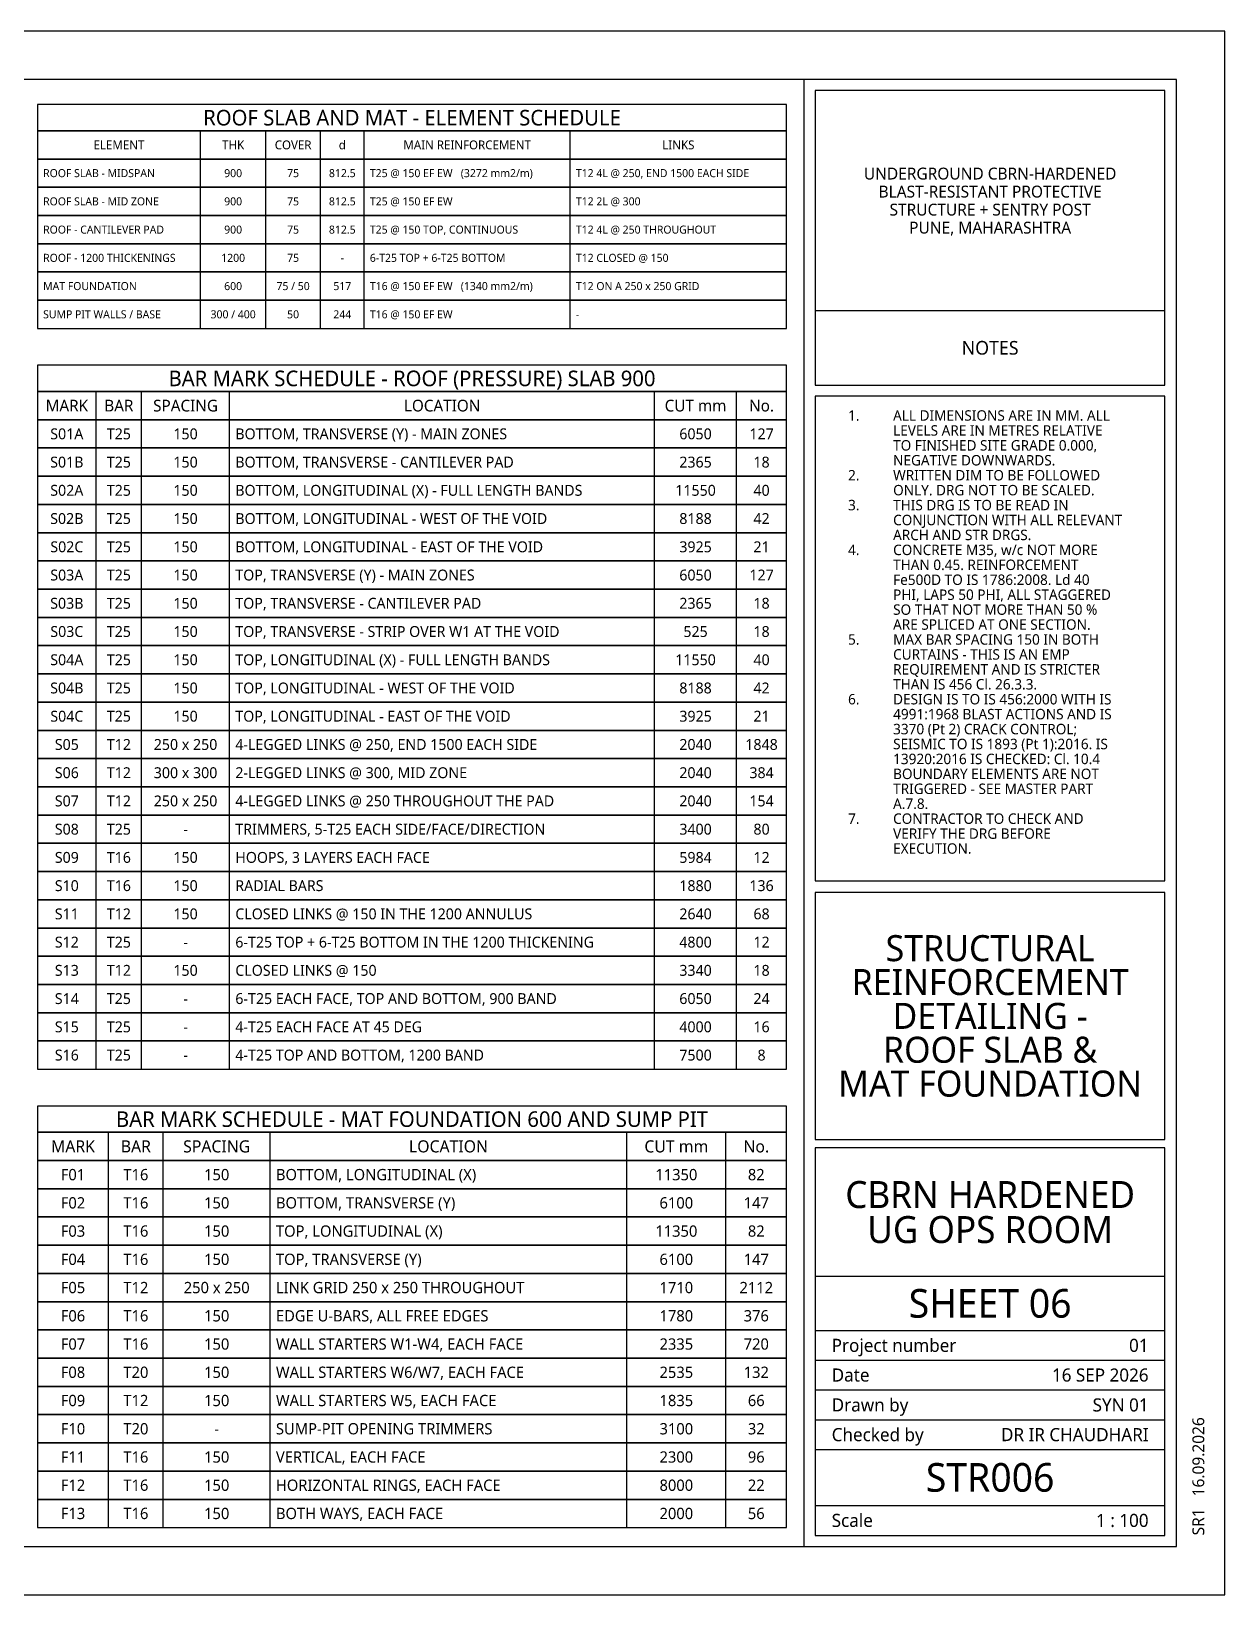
# Model space of a CAD drawing. Header units: millimetres. Extents: x 27 to 567, y 19 to 401.
# Drawn here: x 275.5 to 567, y 19.1 to 400.9 of the extents above; entities that cross this region are included whole.
import ezdxf
from ezdxf.enums import TextEntityAlignment as Align

# ---------------------------------------------------------------- set-up
doc = ezdxf.new("R2010")
doc.units = ezdxf.units.MM
for name, color, linetype in [('S-NOTE', 7, 'Continuous'), ('S-TABLE', 7, 'Continuous'), ('S-TITLE', 7, 'Continuous')]:
    doc.layers.add(name, color=color, linetype=linetype)
doc.styles.add('OpenSans', font='OpenSans-Regular.ttf')

msp = doc.modelspace()

# ---------------------------------------------------------------- linework, layer by layer
at = {"layer": 'S-TABLE'}
for p, q in [((316.845, 369.704), (316.845, 376.6)), ((332.771, 369.704), (332.771, 376.6)), ((346.138, 369.704), (346.138, 376.6)), ((356.8, 369.704), (356.8, 376.6)), ((407.12, 369.704), (407.12, 376.6)), ((316.845, 362.809), (316.845, 369.704)), ((332.771, 362.809), (332.771, 369.704)), ((346.138, 362.809), (346.138, 369.704)), ((356.8, 362.809), (356.8, 369.704)), ((407.12, 362.809), (407.12, 369.704)), ((316.845, 355.913), (316.845, 362.809)), ((332.771, 355.913), (332.771, 362.809)), ((346.138, 355.913), (346.138, 362.809)), ((356.8, 355.913), (356.8, 362.809)), ((407.12, 355.913), (407.12, 362.809)), ((316.845, 349.018), (316.845, 355.913)), ((332.771, 349.018), (332.771, 355.913)), ((346.138, 349.018), (346.138, 355.913)), ((356.8, 349.018), (356.8, 355.913)), ((407.12, 349.018), (407.12, 355.913)), ((316.845, 342.122), (316.845, 349.018)), ((332.771, 342.122), (332.771, 349.018)), ((346.138, 342.122), (346.138, 349.018)), ((356.8, 342.122), (356.8, 349.018)), ((407.12, 342.122), (407.12, 349.018)), ((316.845, 335.227), (316.845, 342.122)), ((332.771, 335.227), (332.771, 342.122)), ((346.138, 335.227), (346.138, 342.122)), ((356.8, 335.227), (356.8, 342.122)), ((407.12, 335.227), (407.12, 342.122)), ((316.845, 328.331), (316.845, 335.227)), ((332.771, 328.331), (332.771, 335.227)), ((346.138, 328.331), (346.138, 335.227)), ((356.8, 328.331), (356.8, 335.227)), ((407.12, 328.331), (407.12, 335.227)), ((291.372, 306.036), (291.372, 312.931)), ((302.43, 306.036), (302.43, 312.931)), ((323.944, 306.036), (323.944, 312.931)), ((427.758, 306.036), (427.758, 312.931)), ((447.74, 306.036), (447.74, 312.931)), ((291.372, 299.14), (291.372, 306.036)), ((302.43, 299.14), (302.43, 306.036)), ((323.944, 299.14), (323.944, 306.036)), ((427.758, 299.14), (427.758, 306.036)), ((447.74, 299.14), (447.74, 306.036)), ((291.372, 292.244), (291.372, 299.14)), ((302.43, 292.244), (302.43, 299.14)), ((323.944, 292.244), (323.944, 299.14)), ((427.758, 292.244), (427.758, 299.14)), ((447.74, 292.244), (447.74, 299.14)), ((291.372, 285.349), (291.372, 292.244)), ((302.43, 285.349), (302.43, 292.244)), ((323.944, 285.349), (323.944, 292.244)), ((427.758, 285.349), (427.758, 292.244)), ((447.74, 285.349), (447.74, 292.244)), ((291.372, 278.453), (291.372, 285.349)), ((302.43, 278.453), (302.43, 285.349)), ((323.944, 278.453), (323.944, 285.349)), ((427.758, 278.453), (427.758, 285.349)), ((447.74, 278.453), (447.74, 285.349)), ((291.372, 271.558), (291.372, 278.453)), ((302.43, 271.558), (302.43, 278.453)), ((323.944, 271.558), (323.944, 278.453)), ((427.758, 271.558), (427.758, 278.453)), ((447.74, 271.558), (447.74, 278.453)), ((291.372, 264.662), (291.372, 271.558)), ((302.43, 264.662), (302.43, 271.558)), ((323.944, 264.662), (323.944, 271.558)), ((427.758, 264.662), (427.758, 271.558)), ((447.74, 264.662), (447.74, 271.558)), ((291.372, 257.767), (291.372, 264.662)), ((302.43, 257.767), (302.43, 264.662)), ((323.944, 257.767), (323.944, 264.662)), ((427.758, 257.767), (427.758, 264.662)), ((447.74, 257.767), (447.74, 264.662)), ((291.372, 250.871), (291.372, 257.767)), ((302.43, 250.871), (302.43, 257.767)), ((323.944, 250.871), (323.944, 257.767)), ((427.758, 250.871), (427.758, 257.767)), ((447.74, 250.871), (447.74, 257.767)), ((291.372, 243.976), (291.372, 250.871)), ((302.43, 243.976), (302.43, 250.871)), ((323.944, 243.976), (323.944, 250.871)), ((427.758, 243.976), (427.758, 250.871)), ((447.74, 243.976), (447.74, 250.871)), ((291.372, 237.08), (291.372, 243.976)), ((302.43, 237.08), (302.43, 243.976)), ((323.944, 237.08), (323.944, 243.976)), ((427.758, 237.08), (427.758, 243.976)), ((447.74, 237.08), (447.74, 243.976)), ((291.372, 230.184), (291.372, 237.08)), ((302.43, 230.184), (302.43, 237.08)), ((323.944, 230.184), (323.944, 237.08)), ((427.758, 230.184), (427.758, 237.08)), ((447.74, 230.184), (447.74, 237.08)), ((291.372, 223.289), (291.372, 230.184)), ((302.43, 223.289), (302.43, 230.184)), ((323.944, 223.289), (323.944, 230.184)), ((427.758, 223.289), (427.758, 230.184)), ((447.74, 223.289), (447.74, 230.184)), ((291.372, 216.393), (291.372, 223.289)), ((302.43, 216.393), (302.43, 223.289)), ((323.944, 216.393), (323.944, 223.289)), ((427.758, 216.393), (427.758, 223.289)), ((447.74, 216.393), (447.74, 223.289)), ((291.372, 209.498), (291.372, 216.393)), ((302.43, 209.498), (302.43, 216.393)), ((323.944, 209.498), (323.944, 216.393)), ((427.758, 209.498), (427.758, 216.393)), ((447.74, 209.498), (447.74, 216.393)), ((291.372, 202.602), (291.372, 209.498)), ((302.43, 202.602), (302.43, 209.498)), ((323.944, 202.602), (323.944, 209.498)), ((427.758, 202.602), (427.758, 209.498)), ((447.74, 202.602), (447.74, 209.498)), ((291.372, 195.707), (291.372, 202.602)), ((302.43, 195.707), (302.43, 202.602)), ((323.944, 195.707), (323.944, 202.602)), ((427.758, 195.707), (427.758, 202.602)), ((447.74, 195.707), (447.74, 202.602)), ((291.372, 188.811), (291.372, 195.707)), ((302.43, 188.811), (302.43, 195.707)), ((323.944, 188.811), (323.944, 195.707)), ((427.758, 188.811), (427.758, 195.707)), ((447.74, 188.811), (447.74, 195.707)), ((291.372, 181.916), (291.372, 188.811)), ((302.43, 181.916), (302.43, 188.811)), ((323.944, 181.916), (323.944, 188.811)), ((427.758, 181.916), (427.758, 188.811)), ((447.74, 181.916), (447.74, 188.811)), ((291.372, 175.02), (291.372, 181.916)), ((302.43, 175.02), (302.43, 181.916)), ((323.944, 175.02), (323.944, 181.916)), ((427.758, 175.02), (427.758, 181.916)), ((447.74, 175.02), (447.74, 181.916)), ((291.372, 168.124), (291.372, 175.02)), ((302.43, 168.124), (302.43, 175.02)), ((323.944, 168.124), (323.944, 175.02)), ((427.758, 168.124), (427.758, 175.02)), ((447.74, 168.124), (447.74, 175.02)), ((291.372, 161.229), (291.372, 168.124)), ((302.43, 161.229), (302.43, 168.124)), ((323.944, 161.229), (323.944, 168.124)), ((427.758, 161.229), (427.758, 168.124)), ((447.74, 161.229), (447.74, 168.124)), ((291.372, 154.333), (291.372, 161.229)), ((302.43, 154.333), (302.43, 161.229)), ((323.944, 154.333), (323.944, 161.229)), ((427.758, 154.333), (427.758, 161.229)), ((447.74, 154.333), (447.74, 161.229)), ((291.372, 147.438), (291.372, 154.333)), ((302.43, 147.438), (302.43, 154.333)), ((323.944, 147.438), (323.944, 154.333)), ((427.758, 147.438), (427.758, 154.333)), ((447.74, 147.438), (447.74, 154.333)), ((294.381, 125.142), (294.381, 132.038)), ((307.728, 125.142), (307.728, 132.038)), ((333.86, 125.142), (333.86, 132.038)), ((420.951, 125.142), (420.951, 132.038)), ((445.161, 125.142), (445.161, 132.038)), ((294.381, 118.247), (294.381, 125.142)), ((307.728, 118.247), (307.728, 125.142)), ((333.86, 118.247), (333.86, 125.142)), ((420.951, 118.247), (420.951, 125.142)), ((445.161, 118.247), (445.161, 125.142)), ((294.381, 111.351), (294.381, 118.247)), ((307.728, 111.351), (307.728, 118.247)), ((333.86, 111.351), (333.86, 118.247)), ((420.951, 111.351), (420.951, 118.247)), ((445.161, 111.351), (445.161, 118.247)), ((294.381, 104.456), (294.381, 111.351)), ((307.728, 104.456), (307.728, 111.351)), ((333.86, 104.456), (333.86, 111.351)), ((420.951, 104.456), (420.951, 111.351)), ((445.161, 104.456), (445.161, 111.351)), ((294.381, 97.56), (294.381, 104.456)), ((307.728, 97.56), (307.728, 104.456)), ((333.86, 97.56), (333.86, 104.456)), ((420.951, 97.56), (420.951, 104.456)), ((445.161, 97.56), (445.161, 104.456)), ((294.381, 90.664), (294.381, 97.56)), ((307.728, 90.664), (307.728, 97.56)), ((333.86, 90.664), (333.86, 97.56)), ((420.951, 90.664), (420.951, 97.56)), ((445.161, 90.664), (445.161, 97.56)), ((294.381, 83.769), (294.381, 90.664)), ((307.728, 83.769), (307.728, 90.664)), ((333.86, 83.769), (333.86, 90.664)), ((420.951, 83.769), (420.951, 90.664)), ((445.161, 83.769), (445.161, 90.664)), ((294.381, 76.873), (294.381, 83.769)), ((307.728, 76.873), (307.728, 83.769)), ((333.86, 76.873), (333.86, 83.769)), ((420.951, 76.873), (420.951, 83.769)), ((445.161, 76.873), (445.161, 83.769)), ((294.381, 69.978), (294.381, 76.873)), ((307.728, 69.978), (307.728, 76.873)), ((333.86, 69.978), (333.86, 76.873)), ((420.951, 69.978), (420.951, 76.873)), ((445.161, 69.978), (445.161, 76.873)), ((294.381, 63.082), (294.381, 69.978)), ((307.728, 63.082), (307.728, 69.978)), ((333.86, 63.082), (333.86, 69.978)), ((420.951, 63.082), (420.951, 69.978)), ((445.161, 63.082), (445.161, 69.978)), ((294.381, 56.187), (294.381, 63.082)), ((307.728, 56.187), (307.728, 63.082)), ((333.86, 56.187), (333.86, 63.082)), ((420.951, 56.187), (420.951, 63.082)), ((445.161, 56.187), (445.161, 63.082)), ((294.381, 49.291), (294.381, 56.187)), ((307.728, 49.291), (307.728, 56.187)), ((333.86, 49.291), (333.86, 56.187)), ((420.951, 49.291), (420.951, 56.187)), ((445.161, 49.291), (445.161, 56.187)), ((294.381, 42.396), (294.381, 49.291)), ((307.728, 42.396), (307.728, 49.291)), ((333.86, 42.396), (333.86, 49.291)), ((420.951, 42.396), (420.951, 49.291)), ((445.161, 42.396), (445.161, 49.291)), ((294.381, 35.5), (294.381, 42.396)), ((307.728, 35.5), (307.728, 42.396)), ((333.86, 35.5), (333.86, 42.396)), ((420.951, 35.5), (420.951, 42.396)), ((445.161, 35.5), (445.161, 42.396))]:
    msp.add_line(p, q, dxfattribs=at)
for points in [[(277, 376.6), (460, 376.6), (460, 383), (277, 383)], [(277, 369.704), (460, 369.704), (460, 376.6), (277, 376.6)], [(277, 362.809), (460, 362.809), (460, 369.704), (277, 369.704)], [(277, 355.913), (460, 355.913), (460, 362.809), (277, 362.809)], [(277, 349.018), (460, 349.018), (460, 355.913), (277, 355.913)], [(277, 342.122), (460, 342.122), (460, 349.018), (277, 349.018)], [(277, 335.227), (460, 335.227), (460, 342.122), (277, 342.122)], [(277, 328.331), (460, 328.331), (460, 335.227), (277, 335.227)], [(277, 312.931), (460, 312.931), (460, 319.331), (277, 319.331)], [(277, 306.036), (460, 306.036), (460, 312.931), (277, 312.931)], [(277, 299.14), (460, 299.14), (460, 306.036), (277, 306.036)], [(277, 292.244), (460, 292.244), (460, 299.14), (277, 299.14)], [(277, 285.349), (460, 285.349), (460, 292.244), (277, 292.244)], [(277, 278.453), (460, 278.453), (460, 285.349), (277, 285.349)], [(277, 271.558), (460, 271.558), (460, 278.453), (277, 278.453)], [(277, 264.662), (460, 264.662), (460, 271.558), (277, 271.558)], [(277, 257.767), (460, 257.767), (460, 264.662), (277, 264.662)], [(277, 250.871), (460, 250.871), (460, 257.767), (277, 257.767)], [(277, 243.976), (460, 243.976), (460, 250.871), (277, 250.871)], [(277, 237.08), (460, 237.08), (460, 243.976), (277, 243.976)], [(277, 230.184), (460, 230.184), (460, 237.08), (277, 237.08)], [(277, 223.289), (460, 223.289), (460, 230.184), (277, 230.184)], [(277, 216.393), (460, 216.393), (460, 223.289), (277, 223.289)], [(277, 209.498), (460, 209.498), (460, 216.393), (277, 216.393)], [(277, 202.602), (460, 202.602), (460, 209.498), (277, 209.498)], [(277, 195.707), (460, 195.707), (460, 202.602), (277, 202.602)], [(277, 188.811), (460, 188.811), (460, 195.707), (277, 195.707)], [(277, 181.916), (460, 181.916), (460, 188.811), (277, 188.811)], [(277, 175.02), (460, 175.02), (460, 181.916), (277, 181.916)], [(277, 168.124), (460, 168.124), (460, 175.02), (277, 175.02)], [(277, 161.229), (460, 161.229), (460, 168.124), (277, 168.124)], [(277, 154.333), (460, 154.333), (460, 161.229), (277, 161.229)], [(277, 147.438), (460, 147.438), (460, 154.333), (277, 154.333)], [(277, 132.038), (460, 132.038), (460, 138.438), (277, 138.438)], [(277, 125.142), (460, 125.142), (460, 132.038), (277, 132.038)], [(277, 118.247), (460, 118.247), (460, 125.142), (277, 125.142)], [(277, 111.351), (460, 111.351), (460, 118.247), (277, 118.247)], [(277, 104.456), (460, 104.456), (460, 111.351), (277, 111.351)], [(277, 97.56), (460, 97.56), (460, 104.456), (277, 104.456)], [(277, 90.664), (460, 90.664), (460, 97.56), (277, 97.56)], [(277, 83.769), (460, 83.769), (460, 90.664), (277, 90.664)], [(277, 76.873), (460, 76.873), (460, 83.769), (277, 83.769)], [(277, 69.978), (460, 69.978), (460, 76.873), (277, 76.873)], [(277, 63.082), (460, 63.082), (460, 69.978), (277, 69.978)], [(277, 56.187), (460, 56.187), (460, 63.082), (277, 63.082)], [(277, 49.291), (460, 49.291), (460, 56.187), (277, 56.187)], [(277, 42.396), (460, 42.396), (460, 49.291), (277, 49.291)], [(277, 35.5), (460, 35.5), (460, 42.396), (277, 42.396)]]:
    msp.add_lwpolyline(points, close=True, dxfattribs=at)
at = {"layer": 'S-TITLE'}
for p, q in [((464.3, 30.9), (464.3, 389.1)), ((467, 332.7), (552.4, 332.7)), ((467, 96.9), (552.4, 96.9)), ((467, 83.6), (552.4, 83.6)), ((467, 76.4), (552.4, 76.4)), ((467, 69.1), (552.4, 69.1)), ((467, 61.8), (552.4, 61.8)), ((467, 54.6), (552.4, 54.6)), ((467, 40.9), (552.4, 40.9))]:
    msp.add_line(p, q, dxfattribs=at)
for points in [[(27, 19.1), (567, 19.1), (567, 400.9), (27, 400.9)], [(38.8, 30.9), (555.2, 30.9), (555.2, 389.1), (38.8, 389.1)], [(467, 314.5), (552.4, 314.5), (552.4, 386.4), (467, 386.4)], [(467, 193.4), (552.4, 193.4), (552.4, 311.8), (467, 311.8)], [(467, 130.3), (552.4, 130.3), (552.4, 190.6), (467, 190.6)], [(467, 33.6), (552.4, 33.6), (552.4, 128.2), (467, 128.2)]]:
    msp.add_lwpolyline(points, close=True, dxfattribs=at)

# ---------------------------------------------------------------- texts
at = {"layer": 'S-NOTE', "style": 'OpenSans'}
for s, p in [('1.', (475, 305.8)), ('ALL DIMENSIONS ARE IN MM. ALL', (486, 305.8)), ('LEVELS ARE IN METRES RELATIVE', (486, 302.154)), ('TO FINISHED SITE GRADE 0.000,', (486, 298.507)), ('NEGATIVE DOWNWARDS.', (486, 294.861)), ('2.', (475, 291.214)), ('WRITTEN DIM TO BE FOLLOWED', (486, 291.214)), ('3.', (475, 283.921)), ('THIS DRG IS TO BE READ IN', (486, 283.921)), ('ONLY. DRG NOT TO BE SCALED.', (486, 287.567)), ('CONJUNCTION WITH ALL RELEVANT', (486, 280.274)), ('ARCH AND STR DRGS.', (486, 276.628)), ('4.', (475, 272.981)), ('CONCRETE M35, w/c NOT MORE', (486, 272.981)), ('THAN 0.45. REINFORCEMENT', (486, 269.335)), ('Fe500D TO IS 1786:2008. Ld 40', (486, 265.688)), ('PHI, LAPS 50 PHI, ALL STAGGERED', (486, 262.042)), ('SO THAT NOT MORE THAN 50 %', (486, 258.395)), ('ARE SPLICED AT ONE SECTION.', (486, 254.749)), ('5.', (475, 251.102)), ('MAX BAR SPACING 150 IN BOTH', (486, 251.102)), ('CURTAINS - THIS IS AN EMP', (486, 247.456)), ('REQUIREMENT AND IS STRICTER', (486, 243.809)), ('THAN IS 456 Cl. 26.3.3.', (486, 240.163)), ('6.', (475, 236.516)), ('DESIGN IS TO IS 456:2000 WITH IS', (486, 236.516)), ('4991:1968 BLAST ACTIONS AND IS', (486, 232.87)), ('3370 (Pt 2) CRACK CONTROL;', (486, 229.223)), ('SEISMIC TO IS 1893 (Pt 1):2016. IS', (486, 225.577)), ('13920:2016 IS CHECKED: Cl. 10.4', (486, 221.93)), ('BOUNDARY ELEMENTS ARE NOT', (486, 218.284)), ('TRIGGERED - SEE MASTER PART', (486, 214.637)), ('A.7.8.', (486, 210.991)), ('7.', (475, 207.344)), ('VERIFY THE DRG BEFORE', (486, 203.698)), ('CONTRACTOR TO CHECK AND', (486, 207.344)), ('EXECUTION.', (486, 200.051))]:
    msp.add_text(s, height=2.55, dxfattribs=at).set_placement(p)
at = {"layer": 'S-TABLE', "style": 'OpenSans'}
for s, height, p in [('ROOF SLAB AND MAT - ELEMENT SCHEDULE', 3.8, (368.5, 379.8)), ('ELEMENT', 2.16, (296.922, 373.152)), ('THK', 2.16, (324.808, 373.152)), ('COVER', 2.16, (339.454, 373.152)), ('d', 2.16, (351.469, 373.152)), ('MAIN REINFORCEMENT', 2.16, (381.96, 373.152)), ('LINKS', 2.16, (433.56, 373.152)), ('900', 1.96, (324.808, 366.257)), ('75', 1.96, (339.454, 366.257)), ('812.5', 1.96, (351.469, 366.257)), ('900', 1.96, (324.808, 359.361)), ('75', 1.96, (339.454, 359.361)), ('812.5', 1.96, (351.469, 359.361)), ('900', 1.96, (324.808, 352.466)), ('75', 1.96, (339.454, 352.466)), ('812.5', 1.96, (351.469, 352.466)), ('1200', 1.96, (324.808, 345.57)), ('75', 1.96, (339.454, 345.57)), ('-', 1.96, (351.469, 345.57)), ('600', 1.96, (324.808, 338.674)), ('75 / 50', 1.96, (339.454, 338.674)), ('517', 1.96, (351.469, 338.674)), ('300 / 400', 1.96, (324.808, 331.779)), ('50', 1.96, (339.454, 331.779)), ('244', 1.96, (351.469, 331.779)), ('BAR MARK SCHEDULE - ROOF (PRESSURE) SLAB 900', 3.8, (368.5, 316.131)), ('MARK', 2.86, (284.186, 309.483)), ('BAR', 2.86, (296.901, 309.483)), ('SPACING', 2.86, (313.187, 309.483)), ('LOCATION', 2.86, (375.851, 309.483)), ('CUT mm', 2.86, (437.749, 309.483)), ('No.', 2.86, (453.87, 309.483)), ('S01A', 2.66, (284.186, 302.588)), ('T25', 2.66, (296.901, 302.588)), ('150', 2.66, (313.187, 302.588)), ('6050', 2.66, (437.749, 302.588)), ('127', 2.66, (453.87, 302.588)), ('S01B', 2.66, (284.186, 295.692)), ('T25', 2.66, (296.901, 295.692)), ('150', 2.66, (313.187, 295.692)), ('2365', 2.66, (437.749, 295.692)), ('18', 2.66, (453.87, 295.692)), ('S02A', 2.66, (284.186, 288.797)), ('T25', 2.66, (296.901, 288.797)), ('150', 2.66, (313.187, 288.797)), ('11550', 2.66, (437.749, 288.797)), ('40', 2.66, (453.87, 288.797)), ('S02B', 2.66, (284.186, 281.901)), ('T25', 2.66, (296.901, 281.901)), ('150', 2.66, (313.187, 281.901)), ('8188', 2.66, (437.749, 281.901)), ('42', 2.66, (453.87, 281.901)), ('S02C', 2.66, (284.186, 275.006)), ('T25', 2.66, (296.901, 275.006)), ('150', 2.66, (313.187, 275.006)), ('3925', 2.66, (437.749, 275.006)), ('21', 2.66, (453.87, 275.006)), ('S03A', 2.66, (284.186, 268.11)), ('T25', 2.66, (296.901, 268.11)), ('150', 2.66, (313.187, 268.11)), ('6050', 2.66, (437.749, 268.11)), ('127', 2.66, (453.87, 268.11)), ('S03B', 2.66, (284.186, 261.214)), ('T25', 2.66, (296.901, 261.214)), ('150', 2.66, (313.187, 261.214)), ('2365', 2.66, (437.749, 261.214)), ('18', 2.66, (453.87, 261.214)), ('S03C', 2.66, (284.186, 254.319)), ('T25', 2.66, (296.901, 254.319)), ('150', 2.66, (313.187, 254.319)), ('525', 2.66, (437.749, 254.319)), ('18', 2.66, (453.87, 254.319)), ('S04A', 2.66, (284.186, 247.423)), ('T25', 2.66, (296.901, 247.423)), ('150', 2.66, (313.187, 247.423)), ('11550', 2.66, (437.749, 247.423)), ('40', 2.66, (453.87, 247.423)), ('S04B', 2.66, (284.186, 240.528)), ('T25', 2.66, (296.901, 240.528)), ('150', 2.66, (313.187, 240.528)), ('8188', 2.66, (437.749, 240.528)), ('42', 2.66, (453.87, 240.528)), ('S04C', 2.66, (284.186, 233.632)), ('T25', 2.66, (296.901, 233.632)), ('150', 2.66, (313.187, 233.632)), ('3925', 2.66, (437.749, 233.632)), ('21', 2.66, (453.87, 233.632)), ('S05', 2.66, (284.186, 226.737)), ('T12', 2.66, (296.901, 226.737)), ('250 x 250', 2.66, (313.187, 226.737)), ('2040', 2.66, (437.749, 226.737)), ('1848', 2.66, (453.87, 226.737)), ('S06', 2.66, (284.186, 219.841)), ('T12', 2.66, (296.901, 219.841)), ('300 x 300', 2.66, (313.187, 219.841)), ('2040', 2.66, (437.749, 219.841)), ('384', 2.66, (453.87, 219.841)), ('S07', 2.66, (284.186, 212.946)), ('T12', 2.66, (296.901, 212.946)), ('250 x 250', 2.66, (313.187, 212.946)), ('2040', 2.66, (437.749, 212.946)), ('154', 2.66, (453.87, 212.946)), ('S08', 2.66, (284.186, 206.05)), ('T25', 2.66, (296.901, 206.05)), ('3400', 2.66, (437.749, 206.05)), ('80', 2.66, (453.87, 206.05)), ('-', 2.66, (313.187, 206.05)), ('S09', 2.66, (284.186, 199.154)), ('T16', 2.66, (296.901, 199.154)), ('150', 2.66, (313.187, 199.154)), ('5984', 2.66, (437.749, 199.154)), ('12', 2.66, (453.87, 199.154)), ('S10', 2.66, (284.186, 192.259)), ('T16', 2.66, (296.901, 192.259)), ('150', 2.66, (313.187, 192.259)), ('1880', 2.66, (437.749, 192.259)), ('136', 2.66, (453.87, 192.259)), ('S11', 2.66, (284.186, 185.363)), ('T12', 2.66, (296.901, 185.363)), ('150', 2.66, (313.187, 185.363)), ('2640', 2.66, (437.749, 185.363)), ('68', 2.66, (453.87, 185.363)), ('S12', 2.66, (284.186, 178.468)), ('T25', 2.66, (296.901, 178.468)), ('4800', 2.66, (437.749, 178.468)), ('12', 2.66, (453.87, 178.468)), ('-', 2.66, (313.187, 178.468)), ('S13', 2.66, (284.186, 171.572)), ('T12', 2.66, (296.901, 171.572)), ('150', 2.66, (313.187, 171.572)), ('3340', 2.66, (437.749, 171.572)), ('18', 2.66, (453.87, 171.572)), ('S14', 2.66, (284.186, 164.677)), ('T25', 2.66, (296.901, 164.677)), ('-', 2.66, (313.187, 164.677)), ('6050', 2.66, (437.749, 164.677)), ('24', 2.66, (453.87, 164.677)), ('S15', 2.66, (284.186, 157.781)), ('T25', 2.66, (296.901, 157.781)), ('-', 2.66, (313.187, 157.781)), ('4000', 2.66, (437.749, 157.781)), ('16', 2.66, (453.87, 157.781)), ('S16', 2.66, (284.186, 150.886)), ('T25', 2.66, (296.901, 150.886)), ('-', 2.66, (313.187, 150.886)), ('7500', 2.66, (437.749, 150.886)), ('8', 2.66, (453.87, 150.886)), ('BAR MARK SCHEDULE - MAT FOUNDATION 600 AND SUMP PIT', 3.8, (368.5, 135.238)), ('MARK', 2.9582, (285.69, 128.59)), ('BAR', 2.9582, (301.054, 128.59)), ('SPACING', 2.9582, (320.794, 128.59)), ('LOCATION', 2.9582, (377.405, 128.59)), ('CUT mm', 2.9582, (433.056, 128.59)), ('No.', 2.9582, (452.58, 128.59)), ('F01', 2.7582, (285.69, 121.694)), ('T16', 2.7582, (301.054, 121.694)), ('150', 2.7582, (320.794, 121.694)), ('11350', 2.7582, (433.056, 121.694)), ('82', 2.7582, (452.58, 121.694)), ('F02', 2.7582, (285.69, 114.799)), ('T16', 2.7582, (301.054, 114.799)), ('150', 2.7582, (320.794, 114.799)), ('6100', 2.7582, (433.056, 114.799)), ('147', 2.7582, (452.58, 114.799)), ('F03', 2.7582, (285.69, 107.903)), ('T16', 2.7582, (301.054, 107.903)), ('150', 2.7582, (320.794, 107.903)), ('11350', 2.7582, (433.056, 107.903)), ('82', 2.7582, (452.58, 107.903)), ('F04', 2.7582, (285.69, 101.008)), ('T16', 2.7582, (301.054, 101.008)), ('150', 2.7582, (320.794, 101.008)), ('6100', 2.7582, (433.056, 101.008)), ('147', 2.7582, (452.58, 101.008)), ('F05', 2.7582, (285.69, 94.112)), ('T12', 2.7582, (301.054, 94.112)), ('250 x 250', 2.7582, (320.794, 94.112)), ('1710', 2.7582, (433.056, 94.112)), ('2112', 2.7582, (452.58, 94.112)), ('F06', 2.7582, (285.69, 87.217)), ('T16', 2.7582, (301.054, 87.217)), ('150', 2.7582, (320.794, 87.217)), ('1780', 2.7582, (433.056, 87.217)), ('376', 2.7582, (452.58, 87.217)), ('F07', 2.7582, (285.69, 80.321)), ('T16', 2.7582, (301.054, 80.321)), ('150', 2.7582, (320.794, 80.321)), ('2335', 2.7582, (433.056, 80.321)), ('720', 2.7582, (452.58, 80.321)), ('F08', 2.7582, (285.69, 73.426)), ('T20', 2.7582, (301.054, 73.426)), ('150', 2.7582, (320.794, 73.426)), ('2535', 2.7582, (433.056, 73.426)), ('132', 2.7582, (452.58, 73.426)), ('F09', 2.7582, (285.69, 66.53)), ('T12', 2.7582, (301.054, 66.53)), ('150', 2.7582, (320.794, 66.53)), ('1835', 2.7582, (433.056, 66.53)), ('66', 2.7582, (452.58, 66.53)), ('F10', 2.7582, (285.69, 59.634)), ('T20', 2.7582, (301.054, 59.634)), ('-', 2.758, (320.794, 59.634)), ('3100', 2.7582, (433.056, 59.634)), ('32', 2.7582, (452.58, 59.634)), ('F11', 2.7582, (285.69, 52.739)), ('T16', 2.7582, (301.054, 52.739)), ('150', 2.7582, (320.794, 52.739)), ('2300', 2.7582, (433.056, 52.739)), ('96', 2.7582, (452.58, 52.739)), ('F12', 2.7582, (285.69, 45.843)), ('T16', 2.7582, (301.054, 45.843)), ('150', 2.7582, (320.794, 45.843)), ('8000', 2.7582, (433.056, 45.843)), ('22', 2.7582, (452.58, 45.843)), ('F13', 2.7582, (285.69, 38.948)), ('T16', 2.7582, (301.054, 38.948)), ('150', 2.7582, (320.794, 38.948)), ('2000', 2.7582, (433.056, 38.948)), ('56', 2.7582, (452.58, 38.948))]:
    msp.add_text(s, height=height, dxfattribs=at).set_placement(p, align=Align.MIDDLE_CENTER)
for s, height, p in [('ROOF SLAB - MIDSPAN', 1.96, (278.4, 366.257)), ('T25 @ 150 EF EW   (3272 mm2/m)', 1.96, (358.2, 366.257)), ('T12 4L @ 250, END 1500 EACH SIDE', 1.96, (408.52, 366.257)), ('ROOF SLAB - MID ZONE', 1.96, (278.4, 359.361)), ('T25 @ 150 EF EW', 1.96, (358.2, 359.361)), ('T12 2L @ 300', 1.96, (408.52, 359.361)), ('ROOF - CANTILEVER PAD', 1.96, (278.4, 352.466)), ('T25 @ 150 TOP, CONTINUOUS', 1.96, (358.2, 352.466)), ('T12 4L @ 250 THROUGHOUT', 1.96, (408.52, 352.466)), ('ROOF - 1200 THICKENINGS', 1.96, (278.4, 345.57)), ('6-T25 TOP + 6-T25 BOTTOM', 1.96, (358.2, 345.57)), ('T12 CLOSED @ 150', 1.96, (408.52, 345.57)), ('MAT FOUNDATION', 1.96, (278.4, 338.674)), ('T16 @ 150 EF EW   (1340 mm2/m)', 1.96, (358.2, 338.674)), ('T12 ON A 250 x 250 GRID', 1.96, (408.52, 338.674)), ('SUMP PIT WALLS / BASE', 1.96, (278.4, 331.779)), ('T16 @ 150 EF EW', 1.96, (358.2, 331.779)), ('-', 1.96, (408.52, 331.779)), ('BOTTOM, TRANSVERSE (Y) - MAIN ZONES', 2.66, (325.344, 302.588)), ('BOTTOM, TRANSVERSE - CANTILEVER PAD', 2.66, (325.344, 295.692)), ('BOTTOM, LONGITUDINAL (X) - FULL LENGTH BANDS', 2.66, (325.344, 288.797)), ('BOTTOM, LONGITUDINAL - WEST OF THE VOID', 2.66, (325.344, 281.901)), ('BOTTOM, LONGITUDINAL - EAST OF THE VOID', 2.66, (325.344, 275.006)), ('TOP, TRANSVERSE (Y) - MAIN ZONES', 2.66, (325.344, 268.11)), ('TOP, TRANSVERSE - CANTILEVER PAD', 2.66, (325.344, 261.214)), ('TOP, TRANSVERSE - STRIP OVER W1 AT THE VOID', 2.66, (325.344, 254.319)), ('TOP, LONGITUDINAL (X) - FULL LENGTH BANDS', 2.66, (325.344, 247.423)), ('TOP, LONGITUDINAL - WEST OF THE VOID', 2.66, (325.344, 240.528)), ('TOP, LONGITUDINAL - EAST OF THE VOID', 2.66, (325.344, 233.632)), ('4-LEGGED LINKS @ 250, END 1500 EACH SIDE', 2.66, (325.344, 226.737)), ('2-LEGGED LINKS @ 300, MID ZONE', 2.66, (325.344, 219.841)), ('4-LEGGED LINKS @ 250 THROUGHOUT THE PAD', 2.66, (325.344, 212.946)), ('TRIMMERS, 5-T25 EACH SIDE/FACE/DIRECTION', 2.66, (325.344, 206.05)), ('HOOPS, 3 LAYERS EACH FACE', 2.66, (325.344, 199.154)), ('RADIAL BARS', 2.66, (325.344, 192.259)), ('CLOSED LINKS @ 150 IN THE 1200 ANNULUS', 2.66, (325.344, 185.363)), ('6-T25 TOP + 6-T25 BOTTOM IN THE 1200 THICKENING', 2.66, (325.344, 178.468)), ('CLOSED LINKS @ 150', 2.66, (325.344, 171.572)), ('6-T25 EACH FACE, TOP AND BOTTOM, 900 BAND', 2.66, (325.344, 164.677)), ('4-T25 EACH FACE AT 45 DEG', 2.66, (325.344, 157.781)), ('4-T25 TOP AND BOTTOM, 1200 BAND', 2.66, (325.344, 150.886)), ('BOTTOM, LONGITUDINAL (X)', 2.75822, (335.26, 121.694)), ('BOTTOM, TRANSVERSE (Y)', 2.75822, (335.26, 114.799)), ('TOP, LONGITUDINAL (X)', 2.75822, (335.26, 107.903)), ('TOP, TRANSVERSE (Y)', 2.75822, (335.26, 101.008)), ('LINK GRID 250 x 250 THROUGHOUT', 2.75822, (335.26, 94.112)), ('EDGE U-BARS, ALL FREE EDGES', 2.75822, (335.26, 87.217)), ('WALL STARTERS W1-W4, EACH FACE', 2.75822, (335.26, 80.321)), ('WALL STARTERS W6/W7, EACH FACE', 2.75822, (335.26, 73.426)), ('WALL STARTERS W5, EACH FACE', 2.75822, (335.26, 66.53)), ('SUMP-PIT OPENING TRIMMERS', 2.75822, (335.26, 59.634)), ('VERTICAL, EACH FACE', 2.75822, (335.26, 52.739)), ('HORIZONTAL RINGS, EACH FACE', 2.75822, (335.26, 45.843)), ('BOTH WAYS, EACH FACE', 2.75822, (335.26, 38.948))]:
    msp.add_text(s, height=height, dxfattribs=at).set_placement(p, align=Align.MIDDLE_LEFT)
at = {"layer": 'S-TITLE', "style": 'OpenSans'}
for s, height, p in [('UNDERGROUND CBRN-HARDENED', 2.9, (509.7, 366.15)), ('BLAST-RESISTANT PROTECTIVE', 2.9, (509.7, 361.75)), ('STRUCTURE + SENTRY POST', 2.9, (509.7, 357.35)), ('PUNE, MAHARASHTRA', 2.9, (509.7, 352.95)), ('NOTES', 3.335, (509.7, 323.6)), ('STRUCTURAL', 6.3619, (509.7, 176.991)), ('REINFORCEMENT', 6.36195, (509.7, 168.721)), ('DETAILING -', 6.36195, (509.7, 160.45)), ('ROOF SLAB &', 6.36195, (509.7, 152.179)), ('MAT FOUNDATION', 6.36195, (509.7, 143.909)), ('CBRN HARDENED', 6.58, (509.7, 116.827)), ('UG OPS ROOM', 6.58, (509.7, 108.273)), ('SHEET 06', 7, (509.7, 90.25)), ('STR006', 7, (509.7, 47.75))]:
    msp.add_text(s, height=height, dxfattribs=at).set_placement(p, align=Align.MIDDLE_CENTER)
for s, p in [('Project number', (471, 80)), ('Date', (471, 72.75)), ('Drawn by', (471, 65.45)), ('Checked by', (471, 58.2)), ('Scale', (471, 37.25))]:
    msp.add_text(s, height=3.2, dxfattribs=at).set_placement(p, align=Align.MIDDLE_LEFT)
for s, p in [('01', (548.4, 80)), ('16 SEP 2026', (548.4, 72.75)), ('SYN 01', (548.4, 65.45)), ('DR IR CHAUDHARI', (548.4, 58.2)), ('1 : 100', (548.4, 37.25))]:
    msp.add_text(s, height=3.2, dxfattribs=at).set_placement(p, align=Align.MIDDLE_RIGHT)
msp.add_text('SR1   16.09.2026', height=2.9, rotation=90, dxfattribs=at).set_placement((562, 33.6))

doc.saveas('drawing.dxf')
